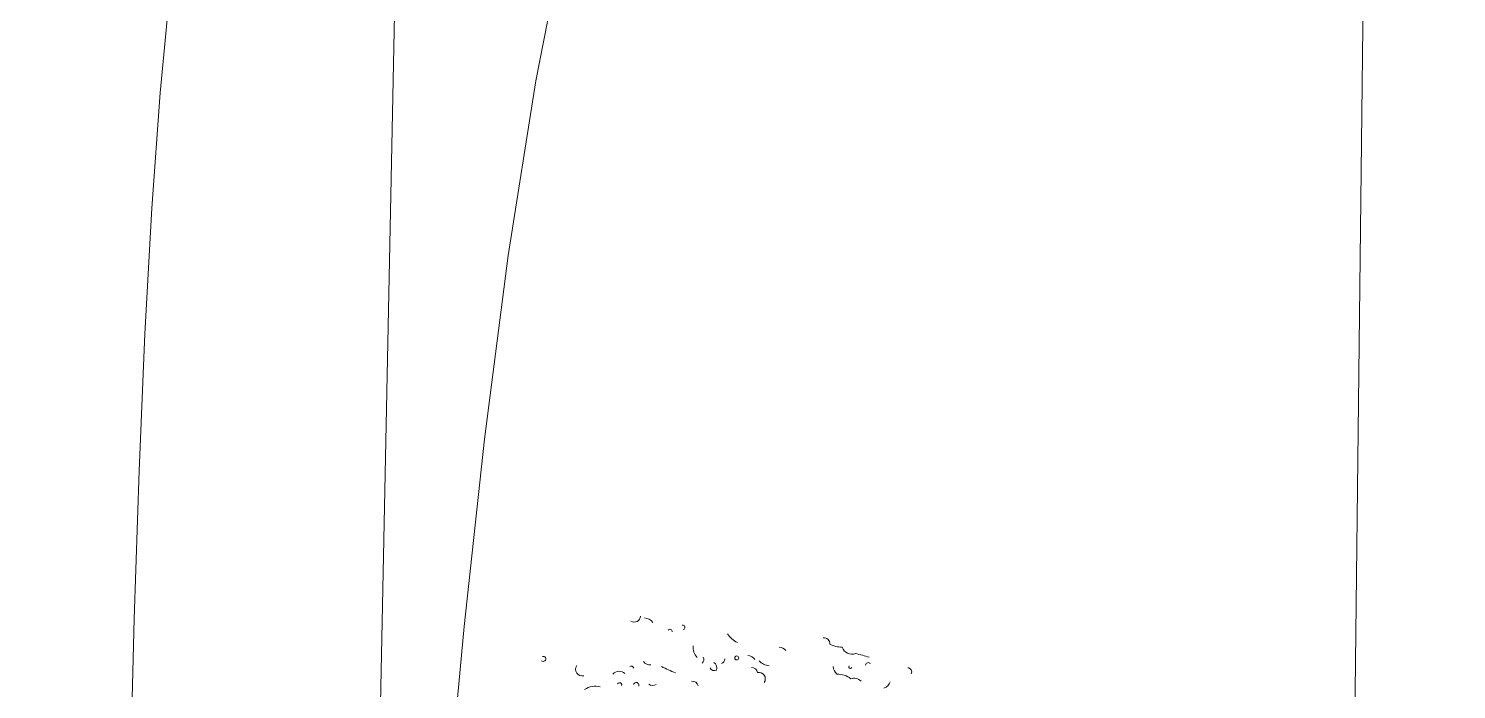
# Model space of a CAD drawing. Header units: millimetres. Extents: x -24439 to 198341, y -52871 to 149926.
# Drawn here: x 143312 to 147438, y 93119 to 95030 of the extents above; entities that cross this region are included whole.
import ezdxf

# ---------------------------------------------------------------- set-up
doc = ezdxf.new("R2010")
doc.units = ezdxf.units.MM
doc.linetypes.add('NET VAN', pattern=[1.06, 0.53, -0.53])
doc.layers.add('A-DETL-GENF-2', color=9, linetype='NET VAN', lineweight=9)
doc.layers.add('G-IMPT-1', color=9, linetype='Continuous', lineweight=9)

# ---------------------------------------------------------------- blocks, each defined once
blk = doc.blocks.new('NCV_TKCS_251209_TONG THE HIEN TRANG SAN DUONG - NCV_TKCS_HIEN TRANG_251209a_dwg_CX-1613001-TKCS_MB ĐỊNH VỊ CAO ĐỘ THIẾT KẾ')
at = {"layer": 'G-IMPT-1'}
blk.add_circle((-788, 6828.1), 9.72, dxfattribs=at)
for centre, radius, start, end in [((-406.1, 7015), 28.5, 11.55101, 113.1588), ((-355.2, 7149.8), 131.2, 259.90701, 287.02901), ((-276.1, 7052.6), 49.6, 214.775, 307.27901), ((-195.8, 6409.4), 606, 88.42139, 94.7615), ((18.4, 7000.5), 20.6, 348.83499, 101.1636), ((-252, 6944.8), 7.86, 155.48901, 10.258), ((-171.6, 6976.2), 13.2, 56.08498, 188.85501), ((-1318.3, 6879.2), 29.3, 252.298, 14.76199), ((-1258.4, 6826.2), 59.6, 55.747, 100.7172), ((-1079.8, 6894.1), 10.9, 301.38499, 120.5422), ((-781.2, 7031.9), 134.5, 232.086, 259.30499), ((-598.8, 6874.9), 62.6, 64.409, 97.6458), ((-272.9, 6949.2), 64.8, 204.793, 241.51199), ((-270.9, 6798.4), 99.4, 67.659, 109.327), ((-205.1, 6853.5), 46.3, 61.25799, 127.2143), ((-94.7, 6931.5), 47.8, 304.847, 359.86101), ((-1133, 6857.6), 10.5, 6.33899, 163.2699), ((-938.1, 6834.2), 68.1, 189.10101, 240.28998), ((-731.9, 6807.1), 48.9, 52.34, 100.8761), ((-641.4, 6917), 81.8, 240.64999, 279.78598), ((-957.4, 6768.3), 20.9, 325.345, 49.843), ((-879.6, 6762.2), 24.6, 223.746, 309.893), ((-897.6, 6742.7), 33.7, 1.20595, 73.60395), ((-862.2, 6799.3), 21.9, 301.129, 19.56299), ((-698.3, 6777.4), 29, 25.707, 108.62569), ((-657.3, 6762.5), 31.3, 341.80099, 118.5875), ((-1188.7, 6717.7), 43.6, 234.98099, 288.758), ((-1004.5, 7316.7), 643.7, 259.43601, 265.952), ((-1301.3, 6566.6), 38.3, 60.915, 157.1357), ((-1259.8, 6633.4), 11.4, 20.151, 149.4583), ((-952.3, 6630.5), 29.9, 32.73401, 113.8693), ((-1679.2, 6555.1), 12.1, 243.66202, 126.7256), ((-1484.7, 6560.8), 32, 162.57399, 300.10498), ((-1291, 6541.5), 10.3, 354.80701, 174.80745), ((-1213.7, 6562.7), 13.1, 352.604, 179.22812), ((-1146.4, 6613.2), 30.3, 247.62601, 321.86099), ((-1373.9, 6410.4), 94.8, 92.1328, 139.7512)]:
    blk.add_arc(centre, radius, start, end, dxfattribs=at)
blk = doc.blocks.new('NCV_TKCS_251209_TONG THE HIEN TRANG SAN DUONG - NCV_TKCS_HIEN TRANG_251209a_dwg-1612995-TKCS_MB ĐỊNH VỊ CAO ĐỘ THIẾT KẾ')
at = {"layer": 'G-IMPT-1', "flags": 128}
for points in [[(563602851.8, 1145093282.1), (563604167, 1145089083), (563606454, 1145082119), (563614466, 1145054358), (563616073, 1145049661), (563620134, 1145037512), (563624300, 1145023443), (563630510, 1145001852), (563634991, 1144986784), (563635712.5, 1144984469.9)], [(563607189.5, 1145070124), (563607012.8, 1145070649.4), (563606839.1, 1145071164.8), (563606674.9, 1145071653.1), (563606526.3, 1145072097.2), (563606398, 1145072485.4), (563606287.6, 1145072827.2), (563606190.8, 1145073137.8), (563606103.4, 1145073432.1), (563606021.2, 1145073725.1), (563605940.1, 1145074031.9), (563605855.7, 1145074367.4), (563605764, 1145074746.8), (563605662.2, 1145075180.2), (563605553.7, 1145075659.1), (563605443.2, 1145076170.3), (563605335.7, 1145076700.4), (563605236, 1145077236), (563605148.9, 1145077764), (563605079.3, 1145078271.1), (563605031.9, 1145078743.8)], [(563633795.4, 1144983892.4), (563632842, 1144987228), (563628322, 1145001121), (563621443.2, 1145024145.7), (563617911.8, 1145035632.8), (563612430, 1145053330), (563609036.9, 1145064493.7), (563606296.8, 1145072376.5), (563601696, 1145088856), (563597882, 1145088677), (563595394.2, 1145091035.9)], [(563606297.2, 1145069907.7), (563606256, 1145070144.3), (563606202.5, 1145070392.6), (563606136.6, 1145070655.5), (563606058.8, 1145070935.8), (563605969.8, 1145071236.1), (563605870.3, 1145071559.1), (563605760.7, 1145071907.4), (563605641.9, 1145072283.6), (563605514.3, 1145072690.5), (563605378.9, 1145073128.8), (563605238, 1145073592.3), (563605093.9, 1145074072.9), (563604949.4, 1145074562.4), (563604806.8, 1145075052.6), (563604668.8, 1145075535.6), (563604537.7, 1145076003.2), (563604416.3, 1145076447.1), (563604306.5, 1145076861), (563604208.8, 1145077244.3), (563604123.4, 1145077598.3), (563604050.4, 1145077924), (563603989.8, 1145078222.7)]]:
    blk.add_lwpolyline(points, dxfattribs=at)
at = {"xscale": 0.5999999999997676, "yscale": 0.5999999999997676, "zscale": 0.5999999999997676, "rotation": 0.0005022315763634679}
blk.add_blockref('NCV_TKCS_251209_TONG THE HIEN TRANG SAN DUONG - NCV_TKCS_HIEN TRANG_251209a_dwg_CX-1613001-TKCS_MB ĐỊNH VỊ CAO ĐỘ THIẾT KẾ', (563606589.2, 1145072744.1), dxfattribs=at)
blk = doc.blocks.new('NCV_TKCS_251209_TONG THE HIEN TRANG SAN DUONG - NCV_TKCS_251209_TONG THE HIEN TRANG SAN DUONG-1605292-TKCS_MB ĐỊNH VỊ CAO ĐỘ THIẾT KẾ')
at = {"rotation": 343.2379237072182}
blk.add_blockref('NCV_TKCS_251209_TONG THE HIEN TRANG SAN DUONG - NCV_TKCS_HIEN TRANG_251209a_dwg-1612995-TKCS_MB ĐỊNH VỊ CAO ĐỘ THIẾT KẾ', (-869777547.7, -933796958.8), dxfattribs=at)

msp = doc.modelspace()

# ---------------------------------------------------------------- block references
at = {"layer": 'A-DETL-GENF-2'}
msp.add_blockref('NCV_TKCS_251209_TONG THE HIEN TRANG SAN DUONG - NCV_TKCS_251209_TONG THE HIEN TRANG SAN DUONG-1605292-TKCS_MB ĐỊNH VỊ CAO ĐỘ THIẾT KẾ', (26103.5, 9888.2), dxfattribs=at)

doc.saveas('drawing.dxf')
